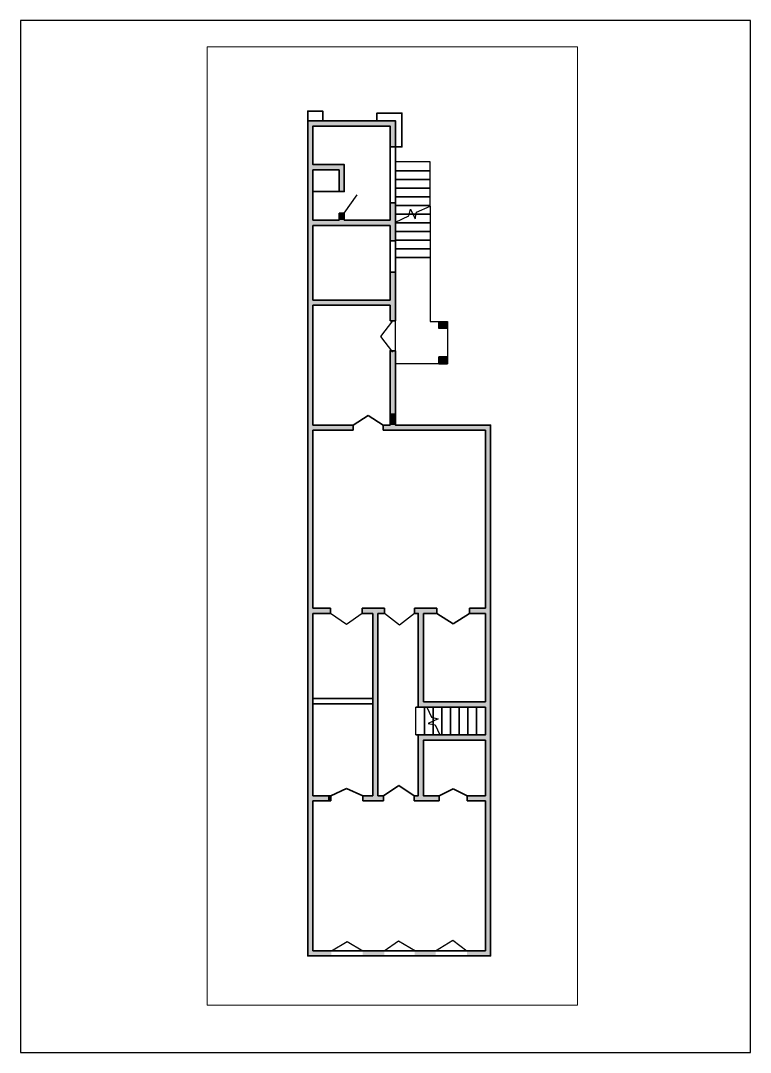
# Paper-space layout 'Layout1' of a CAD drawing. Header units: millimetres. Extents: x 64 to 274, y 59 to 356.
# The model-space entities are those that its viewports show. They can reach past a viewport. Long polylines and large blocks are cut down to what shows.
import ezdxf

# ---------------------------------------------------------------- set-up
doc = ezdxf.new("R2010")
doc.units = ezdxf.units.MM
doc.linetypes.add('Projeção', pattern=[396.875, 238.125, -158.75])
for name, color, linetype, lineweight in [('A-ALV-___-___-EXI', 250, 'Continuous', 35), ('A-COB-___-___-EXI', 250, 'Continuous', 25), ('A-ESC-___-___-EXI', 250, 'Continuous', 25), ('A-JAN-___-___-EXI', 250, 'Continuous', 25), ('A-MOD-___-___-EXI', 250, 'Continuous', 25), ('A-PIL-___-___-EXI', 250, 'Projeção', 25), ('A-PIS-___-___-EXI', 250, 'Continuous', 25), ('A-POR-___-___-EXI', 250, 'Continuous', 25)]:
    doc.layers.add(name, color=color, linetype=linetype, lineweight=lineweight)

# ---------------------------------------------------------------- blocks, each defined once
blk = doc.blocks.new('SVG - A4-23033332-Não nomeada')
at = {"layer": 'A-COB-___-___-EXI'}
for p, q in [((64.29, 356.5), (64.29, 59.5)), ((274.29, 356.5), (64.29, 356.5)), ((274.29, 59.5), (274.29, 356.5)), ((64.29, 59.5), (274.29, 59.5))]:
    blk.add_line(p, q, dxfattribs=at)

msp = doc.modelspace()

# ---------------------------------------------------------------- hatches: boundary and pattern name
at = {"layer": 'A-ALV-___-___-EXI'}
for points in [[(42686, -30311), (45206, -30311), (45206, -30161), (42686, -30161)], [(42836, -54201), (42836, -30311), (42686, -30311), (42686, -54201)], [(45056, -30911), (45206, -30911), (45206, -30311), (45056, -30311)], [(43586, -31571), (43586, -31421), (42836, -31421), (42836, -31571)], [(43586, -32201), (43736, -32201), (43736, -31421), (43586, -31421), (43586, -31571)], [(45056, -33621), (45206, -33621), (45206, -32521), (45056, -32521), (45056, -33171)], [(43736, -33021), (43736, -32821), (43586, -32821), (43586, -33021)], [(45056, -33171), (45056, -33021), (42836, -33021), (42836, -33171)], [(45206, -35921), (45206, -34521), (45056, -34521), (45056, -35921)], [(45056, -35471), (45056, -35321), (42836, -35321), (42836, -35471)], [(45206, -37381), (45206, -36781), (45056, -36781), (45056, -37381)], [(45056, -38581), (45206, -38581), (45206, -37381), (45056, -37381)], [(45056, -38921), (45206, -38921), (45206, -38581), (45056, -38581)], [(43996, -39071), (43996, -38921), (42836, -38921), (42836, -39071)], [(44856, -39071), (47796, -39071), (47796, -38921), (44856, -38921)], [(47796, -39661), (47946, -39661), (47946, -38921), (47796, -38921), (47796, -39071)], [(47796, -53561), (47946, -53561), (47946, -39661), (47796, -39661), (47796, -49741)], [(42836, -44341), (43336, -44341), (43336, -44191), (42836, -44191)], [(44706, -44341), (44896, -44341), (44896, -44191), (44256, -44191), (44256, -44341), (44556, -44341)], [(45756, -44341), (46396, -44341), (46396, -44191), (45756, -44191)], [(47336, -44341), (47796, -44341), (47796, -44191), (47336, -44191)], [(44556, -49591), (44706, -49591), (44706, -44341), (44556, -44341), (44556, -48724)], [(46016, -47041), (46016, -44341), (45866, -44341), (45866, -47041)], [(46016, -47041), (47796, -47041), (47796, -46891), (46016, -46891)], [(45866, -47991), (47796, -47991), (47796, -47841), (45866, -47841)], [(45866, -49591), (46016, -49591), (46016, -47991), (45866, -47991), (45866, -48724)], [(43266, -49741), (43266, -49591), (42836, -49591), (42836, -49741)], [(43266, -49741), (43346, -49741), (43346, -49591), (43266, -49591)], [(44866, -49741), (44866, -49591), (44266, -49591), (44266, -49741)], [(45751, -49741), (46471, -49741), (46471, -49591), (45751, -49591)], [(47796, -49741), (47796, -49591), (47276, -49591), (47276, -49741)], [(47796, -54051), (47946, -54051), (47946, -53561), (47796, -53561)], [(43366, -54201), (43366, -54051), (42836, -54051), (42836, -54201)], [(44886, -54201), (44886, -54051), (44266, -54051), (44266, -54201)], [(46366, -54201), (46366, -54051), (45766, -54051), (45766, -54201)], [(47266, -54201), (47946, -54201), (47946, -54051), (47266, -54051)]]:
    msp.add_hatch(color=11, dxfattribs=at).paths.add_polyline_path(points)
at = {"layer": 'A-PIL-___-___-EXI'}
for points in [[(46456, -36137), (46706, -36137), (46706, -35937), (46456, -35937)], [(46456, -37157), (46706, -37157), (46706, -36957), (46456, -36957)]]:
    msp.add_hatch(color=11, dxfattribs=at).paths.add_polyline_path(points)

# ---------------------------------------------------------------- linework, layer by layer
at = {"layer": 'A-ALV-___-___-EXI'}
for p, q in [((43586, -31571), (42836, -31571)), ((42836, -31571), (42836, -33021)), ((43586, -32201), (43586, -31571)), ((43586, -33021), (43586, -32821)), ((43586, -32821), (43736, -32821)), ((42836, -33021), (43586, -33021)), ((45056, -35471), (42836, -35471)), ((42836, -35471), (42836, -38921)), ((45056, -35921), (45056, -35471)), ((45206, -35921), (45056, -35921)), ((42836, -38921), (43996, -38921)), ((44896, -44191), (44256, -44191)), ((44256, -44191), (44256, -44341)), ((44896, -44341), (44896, -44191)), ((46396, -44191), (45756, -44191)), ((45756, -44191), (45756, -44341)), ((46396, -44341), (46396, -44191)), ((43336, -44341), (42836, -44341)), ((42836, -44341), (42836, -49591)), ((44706, -49591), (44706, -44341)), ((44706, -44341), (44896, -44341)), ((46016, -46891), (46016, -44341)), ((46016, -44341), (46396, -44341)), ((47336, -44341), (47796, -44341)), ((47796, -44341), (47796, -46891)), ((42836, -46791), (44556, -46791)), ((47796, -46891), (46016, -46891)), ((42836, -46946), (44556, -46946)), ((46046, -47041), (45796, -47041)), ((46046, -47841), (45796, -47841)), ((42836, -49591), (43346, -49591)), ((44866, -49591), (44706, -49591))]:
    msp.add_line(p, q, dxfattribs=at)
at = {"layer": 'A-ALV-___-___-EXI', "color": 7, "lineweight": 35}
for p, q in [((42836, -35321), (42836, -33171)), ((42836, -33171), (45056, -33171)), ((45056, -33171), (45056, -33621)), ((45056, -33621), (45206, -33621)), ((45206, -34521), (45056, -34521)), ((45056, -34521), (45056, -35321)), ((45206, -35921), (45206, -34521)), ((45056, -35321), (42836, -35321)), ((42836, -44191), (42836, -39071)), ((42836, -39071), (43996, -39071)), ((43996, -39071), (43996, -38921)), ((44856, -38921), (44856, -39071)), ((44856, -39071), (47796, -39071)), ((47796, -39071), (47796, -44191)), ((43336, -44191), (42836, -44191)), ((43336, -44341), (43336, -44191)), ((47796, -44191), (47336, -44191)), ((47336, -44191), (47336, -44341)), ((44256, -44341), (44556, -44341)), ((44556, -44341), (44556, -49591)), ((43346, -49741), (43346, -49591)), ((44556, -49591), (44266, -49591)), ((44266, -49591), (44266, -49741)), ((44866, -49741), (44866, -49591)), ((45751, -49591), (45751, -49741)), ((46471, -49741), (46471, -49591)), ((47276, -49591), (47276, -49741)), ((42836, -54051), (42836, -49741)), ((42836, -49741), (43346, -49741)), ((44266, -49741), (44866, -49741)), ((45751, -49741), (46471, -49741)), ((47276, -49741), (47796, -49741)), ((47796, -49741), (47796, -54051)), ((47796, -54051), (42836, -54051))]:
    msp.add_line(p, q, dxfattribs=at)
for points in [[(43116, -30161), (43116, -29881), (42686, -29881), (42686, -30161), (42686, -54201), (47946, -54201), (47946, -38921), (45206, -38921), (45206, -36781), (45056, -36781), (45056, -38921), (44856, -38921)], [(45206, -30911), (45206, -30161), (42686, -30161)], [(45756, -44341), (45866, -44341), (45866, -47041), (47796, -47041), (47796, -47841), (45866, -47841), (45866, -49591), (45751, -49591)], [(46471, -49591), (46016, -49591), (46016, -47991), (47796, -47991), (47796, -49591), (47276, -49591)]]:
    msp.add_lwpolyline(points, dxfattribs=at)
at = {"layer": 'A-ALV-___-___-EXI'}
for points in [[(44676, -30161), (44676, -29941), (45396, -29941), (45396, -30911), (45206, -30911), (45056, -30911), (45056, -32521), (45056, -33021), (43736, -33021), (43736, -32821)], [(45206, -33621), (45206, -32521), (45056, -32521), (45206, -32521), (45206, -30911), (45056, -30911), (45056, -30311), (42836, -30311), (42836, -31421), (43736, -31421), (43736, -32201), (43586, -32201), (42836, -32201)]]:
    msp.add_lwpolyline(points, dxfattribs=at)
msp.add_lwpolyline([(45056, -33621), (45206, -33621), (45206, -34521), (45056, -34521)], close=True, dxfattribs=at)
at = {"layer": 'A-ESC-___-___-EXI'}
for p, q in [((46206, -31347), (45206, -31347)), ((45796, -47841), (45796, -47041))]:
    msp.add_line(p, q, dxfattribs=at)
at = {"layer": 'A-ESC-___-___-EXI', "linetype": 'Projeção'}
msp.add_lwpolyline([(46206, -32614), (46206, -32597), (46206, -32347), (46206, -32097), (46206, -31847), (46206, -31597), (46206, -31347), (45206, -31347), (45206, -31597), (45206, -31847), (45206, -32097), (45206, -32347), (45206, -32521)], dxfattribs=at)
at = {"layer": 'A-ESC-___-___-EXI'}
for points in [[(46206, -31597), (45206, -31597)], [(46206, -31847), (45206, -31847)], [(46206, -32097), (45206, -32097)], [(46206, -32347), (45206, -32347)], [(46206, -32597), (45206, -32597)], [(45706, -32847), (45605, -32847), (45206, -32847), (45605, -32847)], [(46206, -32847), (45806, -32847), (45706, -32847), (45806, -32847)], [(46206, -33347), (45206, -33347)], [(46206, -33597), (45206, -33597)], [(46206, -33847), (45206, -33847)], [(46206, -34097), (45206, -34097)], [(46046, -47841), (46046, -47041)], [(46296, -47441), (46296, -47340), (46296, -47041), (46296, -47340)], [(46546, -47841), (46546, -47041)], [(46796, -47841), (46796, -47041)], [(47046, -47841), (47046, -47041)], [(47296, -47841), (47296, -47041)], [(47546, -47841), (47546, -47041)], [(46296, -47841), (46296, -47541), (46296, -47441), (46296, -47541)]]:
    msp.add_lwpolyline(points, close=True, dxfattribs=at)
at = {"layer": 'A-ESC-___-___-EXI', "linetype": 'Continuous'}
for points in [[(45206, -33080), (45593, -32900), (45640, -32705), (45772, -32988), (45819, -32794), (46206, -32614), (46206, -34097), (46206, -35937), (46706, -35937), (46706, -36137), (46456, -36137), (46456, -35937), (46706, -35937), (46706, -37157), (45206, -37157), (45206, -34097), (45206, -33097), (46206, -33097), (45206, -33097)], [(46109, -47041), (46243, -47328), (46437, -47375), (46154, -47507), (46349, -47554), (46482, -47841)]]:
    msp.add_lwpolyline(points, dxfattribs=at)
at = {"layer": 'A-JAN-___-___-EXI'}
msp.add_line((45206, -36821), (45206, -35921), dxfattribs=at)
for points in [[(45136, -36821), (44786, -36371), (45136, -35921)], [(46366, -54051), (46858, -53744), (47266, -54051)], [(43366, -54051), (43816, -53791), (44266, -54051), (44886, -54051), (45295, -53764), (45791, -54051)]]:
    msp.add_lwpolyline(points, dxfattribs=at)
at = {"layer": 'A-PIL-___-___-EXI', "color": 7, "lineweight": 35}
msp.add_lwpolyline([(46456, -36957), (46456, -37157), (46706, -37157), (46706, -36957)], close=True, dxfattribs=at)
at = {"layer": 'A-POR-___-___-EXI'}
for p, q in [((43736, -32821), (44103, -32297)), ((43796, -44661), (43336, -44341)), ((44256, -44341), (43796, -44661)), ((45326, -44681), (44896, -44341)), ((45756, -44341), (45326, -44681))]:
    msp.add_line(p, q, dxfattribs=at)
at = {"layer": 'A-POR-___-___-EXI', "color": 7, "lineweight": 35}
for p, q in [((43996, -38921), (44426, -38641)), ((44426, -38641), (44856, -38921)), ((46866, -44641), (46396, -44341)), ((47336, -44341), (46866, -44641)), ((44866, -49591), (45308, -49291)), ((45308, -49291), (45751, -49591)), ((43346, -49591), (43799, -49380)), ((43799, -49380), (44266, -49591)), ((46471, -49591), (46873, -49391)), ((46873, -49391), (47276, -49591))]:
    msp.add_line(p, q, dxfattribs=at)

psp = doc.layouts.get("Layout1")

# ---------------------------------------------------------------- block references
at = {"layer": 'A-MOD-___-___-EXI'}
psp.add_blockref('SVG - A4-23033332-Não nomeada', (0, 0), dxfattribs=at)

# ---------------------------------------------------------------- viewports
at = {"layer": 'A-PIS-___-___-EXI'}
psp.add_viewport(center=(171.26, 211.03), size=(106.66, 275.908), view_center_point=(45119.66, -41824.86), view_height=27590.837, dxfattribs=at)

doc.saveas('drawing.dxf')
